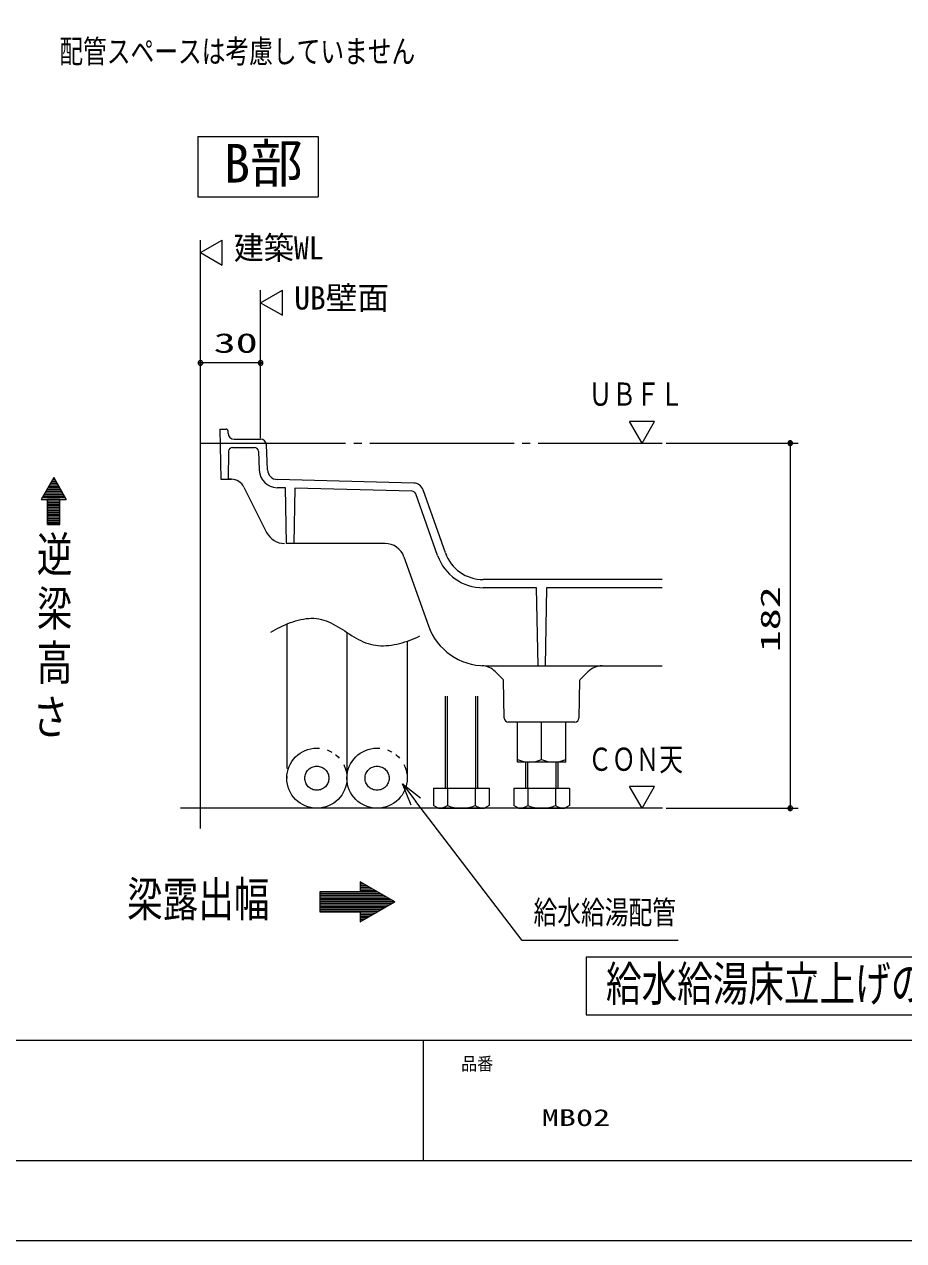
# Model space of a CAD drawing. Units: millimetres on the paper, with parts at other scales. Extents: x -305 to 305, y -152 to 152.
# Drawn here: x -120.7 to -11.2, y -148.5 to 3.1 of the extents above; entities that cross this region are included whole.
import ezdxf
from ezdxf.enums import TextEntityAlignment as Align

# ---------------------------------------------------------------- set-up
doc = ezdxf.new("R2010")
doc.units = ezdxf.units.MM
doc.linetypes.add('LONG_CHAIN', pattern=[21, 18, -1, 1, -1])
doc.linetypes.add('LONG_DOUBLE_CHAIN', pattern=[21.8, 18, -1, 0.6, -0.6, 0.6, -1])
for name, color, linetype, lineweight in [('0-1_RV', 7, 'Continuous', 9), ('0-2_0', 7, 'Continuous', 9), ('0-3_S1', 7, 'Continuous', 9), ('0-4_1図面枠', 7, 'Continuous', 9), ('0-5_図面枠', 3, 'Continuous', 9), ('0-6_DEFPOINTS', 7, 'Continuous', 9)]:
    doc.layers.add(name, color=color, linetype=linetype, lineweight=lineweight)
doc.styles.add('ＭＳ ゴシック', font='')
doc.styles.get('ＭＳ ゴシック').set_extended_font_data('MS Gothic')

# ---------------------------------------------------------------- blocks, each defined once
blk = doc.blocks.new('_DOTSMALL')
at = {"layer": '0-2_0'}
for p, q in [((0.0746, 0.1), (-0.0746, 0.1)), ((0.1223, -0.0248), (-0.1223, -0.0248))]:
    blk.add_line(p, q, dxfattribs=at)
for points in [[(0.125, 0), (0.124, 0.0157), (0.1211, 0.0311), (0.1162, 0.046), (0.1095, 0.0602), (0.1011, 0.0735), (0.0911, 0.0856), (0.0797, 0.0963), (0.067, 0.1055), (0.0532, 0.1131), (0.0386, 0.1189), (0.0234, 0.1228), (0.0078, 0.1248), (-0.0078, 0.1248), (-0.0234, 0.1228), (-0.0386, 0.1189), (-0.0532, 0.1131), (-0.067, 0.1055), (-0.0797, 0.0963), (-0.0911, 0.0856), (-0.1011, 0.0735), (-0.1095, 0.0602), (-0.1162, 0.046), (-0.1211, 0.0311), (-0.124, 0.0157), (-0.125, 0), (0, 0)], [(-0.125, 0), (-0.124, -0.0157), (-0.1211, -0.0311), (-0.1162, -0.046), (-0.1095, -0.0602), (-0.1011, -0.0735), (-0.0911, -0.0856), (-0.0797, -0.0963), (-0.067, -0.1055), (-0.0532, -0.1131), (-0.0386, -0.1189), (-0.0234, -0.1228), (-0.0078, -0.1248), (0.0078, -0.1248), (0.0234, -0.1228), (0.0386, -0.1189), (0.0532, -0.1131), (0.067, -0.1055), (0.0797, -0.0963), (0.0911, -0.0856), (0.1011, -0.0735), (0.1095, -0.0602), (0.1162, -0.046), (0.1211, -0.0311), (0.124, -0.0157), (0.125, 0), (0, 0)]]:
    blk.add_lwpolyline(points, close=True, dxfattribs=at)
blk = doc.blocks.new('RECT')
at = {"layer": '0-2_0'}
blk.add_lwpolyline([(-0.5, 0.5), (-0.5, -0.5), (0.5, -0.5), (0.5, 0.5)], close=True, dxfattribs=at)
blk = doc.blocks.new('_OPEN30')
at = {"layer": '0-2_0'}
blk.add_line((0, 0), (-1, 0), dxfattribs=at)
blk.add_lwpolyline([(-1, 0.2679), (0, 0), (-1, -0.2679)], dxfattribs=at)

msp = doc.modelspace()

# ---------------------------------------------------------------- linework, layer by layer
at = {"layer": '0-1_RV'}
for p, q in [((-99.088, -10.906), (-99.088, -18.399)), ((-99.088, -10.906), (-84.088, -10.906)), ((-84.088, -10.906), (-84.088, -18.399)), ((-99.088, -18.399), (-84.088, -18.399)), ((-98.745, -97.113), (-98.745, -23.8)), ((-98.745, -25.363), (-96.039, -23.8)), ((-96.039, -26.925), (-96.039, -23.8)), ((-98.745, -25.363), (-96.039, -26.925)), ((-91.245, -48.481), (-91.245, -30.05)), ((-91.245, -31.613), (-88.539, -30.05)), ((-88.539, -33.175), (-88.539, -30.05)), ((-91.245, -31.613), (-88.539, -33.175)), ((-98.745, -38.613), (-98.745, -37.863)), ((-91.245, -38.613), (-91.245, -37.863)), ((-91.245, -39.113), (-98.745, -39.113)), ((-43.745, -49.113), (-45.307, -46.406)), ((-42.182, -46.406), (-45.307, -46.406)), ((-43.745, -49.113), (-42.182, -46.406)), ((-96.307, -47.363), (-96.198, -53.613)), ((-96.307, -47.363), (-95.553, -47.363)), ((-95.298, -47.876), (-95.303, -47.608)), ((-94.738, -49.638), (-92.017, -49.638)), ((-94.549, -48.613), (-91.275, -48.613)), ((-90.39, -52.448), (-90.526, -49.33)), ((-40.745, -49.113), (-24.283, -49.113)), ((-25.283, -49.113), (-25.283, -94.613)), ((-95.238, -50.129), (-95.298, -53.613)), ((-91.518, -50.116), (-91.414, -52.493)), ((-117.021, -53.41), (-118.584, -56.117)), ((-116.368, -54.542), (-117.674, -54.542)), ((-116.483, -54.342), (-117.559, -54.342)), ((-116.599, -54.142), (-117.443, -54.142)), ((-116.714, -53.942), (-117.328, -53.942)), ((-116.83, -53.742), (-117.212, -53.742)), ((-116.945, -53.542), (-117.097, -53.542)), ((-117.021, -53.41), (-115.459, -56.117)), ((-96.198, -53.613), (-94.872, -53.613)), ((-94.889, -53.613), (-95.298, -53.613)), ((-72.166, -54.09), (-89.174, -53.643)), ((-115.56, -55.942), (-118.482, -55.942)), ((-115.675, -55.742), (-118.367, -55.742)), ((-115.79, -55.542), (-118.252, -55.542)), ((-115.906, -55.342), (-118.136, -55.342)), ((-116.021, -55.142), (-118.021, -55.142)), ((-116.137, -54.942), (-117.905, -54.942)), ((-116.252, -54.742), (-117.79, -54.742)), ((-93.324, -54.58), (-90.498, -60.231)), ((-88.128, -54.696), (-89.201, -54.668)), ((-88.007, -61.613), (-88.128, -54.696)), ((-86.987, -54.726), (-87.107, -61.613)), ((-72.382, -55.11), (-86.987, -54.726)), ((-69.203, -63.124), (-71.924, -55.443)), ((-68.237, -62.782), (-71.021, -54.922)), ((-118.584, -56.117), (-117.802, -56.117)), ((-117.802, -59.242), (-117.802, -56.117)), ((-116.24, -56.142), (-117.802, -56.142)), ((-116.24, -56.342), (-117.802, -56.342)), ((-116.24, -56.542), (-117.802, -56.542)), ((-116.24, -56.742), (-117.802, -56.742)), ((-116.24, -56.942), (-117.802, -56.942)), ((-116.24, -57.142), (-117.802, -57.142)), ((-116.24, -57.342), (-117.802, -57.342)), ((-116.24, -57.542), (-117.802, -57.542)), ((-116.24, -59.242), (-116.24, -56.117)), ((-116.24, -56.117), (-115.459, -56.117)), ((-116.24, -57.742), (-117.802, -57.742)), ((-116.24, -57.942), (-117.802, -57.942)), ((-116.24, -58.142), (-117.802, -58.142)), ((-116.24, -58.342), (-117.802, -58.342)), ((-116.24, -58.542), (-117.802, -58.542)), ((-116.24, -58.742), (-117.802, -58.742)), ((-116.24, -58.942), (-117.802, -58.942)), ((-116.24, -59.142), (-117.802, -59.142)), ((-117.802, -59.242), (-116.24, -59.242)), ((-75.749, -61.613), (-88.007, -61.613)), ((-73.392, -63.278), (-70.35, -71.867)), ((-41.245, -66.113), (-63.524, -66.113)), ((-56.865, -67.138), (-63.524, -67.138)), ((-56.695, -76.863), (-56.865, -67.138)), ((-55.625, -67.138), (-55.795, -76.863)), ((-41.245, -67.138), (-55.625, -67.138)), ((-63.281, -76.863), (-41.245, -76.863)), ((-62.07, -77.54), (-62.029, -77.585)), ((-62.007, -77.583), (-62.026, -77.582)), ((-62.026, -77.582), (-60.99, -78.618)), ((-60.897, -83.371), (-60.98, -78.628)), ((-51.51, -78.628), (-51.593, -83.371)), ((-51.5, -78.618), (-50.477, -77.595)), ((-50.477, -77.595), (-50.495, -77.595)), ((-52.093, -83.863), (-60.397, -83.863)), ((-59.245, -88.863), (-59.245, -83.863)), ((-56.245, -88.523), (-56.245, -83.863)), ((-53.245, -88.863), (-53.245, -83.863)), ((-53.245, -88.863), (-59.245, -88.863)), ((-58.245, -88.863), (-58.245, -92.113)), ((-57.995, -88.863), (-57.995, -92.113)), ((-54.495, -88.863), (-54.495, -92.113)), ((-54.245, -88.863), (-54.245, -92.113)), ((-59.709, -92.113), (-59.709, -94.273)), ((-59.709, -92.113), (-52.781, -92.113)), ((-57.977, -92.113), (-57.977, -94.273)), ((-54.513, -92.113), (-54.513, -94.273)), ((-52.781, -92.113), (-52.781, -94.273)), ((-42.182, -91.906), (-45.307, -91.906)), ((-43.745, -94.613), (-45.307, -91.906)), ((-43.745, -94.613), (-42.182, -91.906)), ((-41.184, -94.613), (-101.245, -94.613)), ((-59.12, -94.613), (-59.709, -94.273)), ((-59.12, -94.613), (-53.37, -94.613)), ((-52.781, -94.273), (-53.37, -94.613)), ((-40.745, -94.613), (-24.283, -94.613)), ((-74.529, -106.282), (-78.859, -103.782)), ((-78.859, -103.782), (-78.859, -105.032)), ((-78.686, -103.882), (-78.859, -103.882)), ((-78.34, -104.082), (-78.859, -104.082)), ((-77.993, -104.282), (-78.859, -104.282)), ((-77.647, -104.482), (-78.859, -104.482)), ((-83.859, -105.032), (-83.859, -107.532)), ((-83.859, -105.032), (-78.859, -105.032)), ((-76.608, -105.082), (-83.859, -105.082)), ((-76.261, -105.282), (-83.859, -105.282)), ((-75.915, -105.482), (-83.859, -105.482)), ((-75.568, -105.682), (-83.859, -105.682)), ((-75.222, -105.882), (-83.859, -105.882)), ((-74.876, -106.082), (-83.859, -106.082)), ((-77.3, -104.682), (-78.859, -104.682)), ((-76.954, -104.882), (-78.859, -104.882)), ((-74.529, -106.282), (-83.859, -106.282)), ((-74.876, -106.482), (-83.859, -106.482)), ((-75.222, -106.682), (-83.859, -106.682)), ((-75.568, -106.882), (-83.859, -106.882)), ((-75.915, -107.082), (-83.859, -107.082)), ((-76.261, -107.282), (-83.859, -107.282)), ((-76.608, -107.482), (-83.859, -107.482)), ((-83.859, -107.532), (-78.859, -107.532)), ((-74.529, -106.282), (-78.859, -108.782)), ((-78.859, -107.532), (-78.859, -108.782)), ((-76.954, -107.682), (-78.859, -107.682)), ((-77.3, -107.882), (-78.859, -107.882)), ((-77.647, -108.082), (-78.859, -108.082)), ((-77.993, -108.282), (-78.859, -108.282)), ((-78.34, -108.482), (-78.859, -108.482)), ((-78.686, -108.682), (-78.859, -108.682))]:
    msp.add_line(p, q, dxfattribs=at)
at = {"layer": '0-1_RV', "linetype": 'LONG_CHAIN'}
msp.add_line((-98.658, -49.113), (-41.245, -49.113), dxfattribs=at)
at = {"layer": '0-1_RV', "linetype": 'LONG_DOUBLE_CHAIN'}
for p, q in [((-87.995, -71.663), (-87.995, -90.863)), ((-80.495, -72.676), (-80.495, -90.863)), ((-72.995, -73.805), (-72.995, -90.863)), ((-68.245, -80.644), (-68.245, -92.113)), ((-67.995, -80.644), (-67.995, -92.113)), ((-64.495, -80.644), (-64.495, -92.113)), ((-64.245, -80.644), (-64.245, -92.113)), ((-69.709, -92.113), (-62.781, -92.113)), ((-69.709, -92.113), (-69.709, -94.273)), ((-67.977, -92.113), (-67.977, -94.273)), ((-64.513, -92.113), (-64.513, -94.273)), ((-62.781, -92.113), (-62.781, -94.273)), ((-69.12, -94.613), (-69.709, -94.273)), ((-69.12, -94.613), (-63.37, -94.613)), ((-62.781, -94.273), (-63.37, -94.613))]:
    msp.add_line(p, q, dxfattribs=at)
at = {"layer": '0-1_RV'}
for points in [[(-117.802, -59.242), (-116.24, -59.242), (-116.24, -56.117), (-115.459, -56.117), (-117.021, -53.41), (-118.584, -56.117), (-117.802, -56.117)], [(-83.859, -105.032), (-83.859, -107.532), (-78.859, -107.532), (-78.859, -108.782), (-74.529, -106.282), (-78.859, -103.782), (-78.859, -105.032)]]:
    msp.add_lwpolyline(points, close=True, dxfattribs=at)
at = {"layer": '0-1_RV', "linetype": 'LONG_DOUBLE_CHAIN'}
for points in [[(-89.97, -72.68), (-89.687, -72.513), (-89.396, -72.348), (-89.099, -72.187), (-88.795, -72.032), (-88.486, -71.882), (-88.173, -71.74), (-87.856, -71.606), (-87.535, -71.48), (-87.212, -71.365), (-86.887, -71.262), (-86.561, -71.17), (-86.234, -71.092), (-85.907, -71.028), (-85.581, -70.979), (-85.256, -70.947), (-84.934, -70.932), (-84.614, -70.936), (-84.297, -70.959), (-83.985, -71.003), (-83.678, -71.068), (-83.375, -71.153), (-83.076, -71.256), (-82.781, -71.376), (-82.489, -71.511), (-82.199, -71.658), (-81.912, -71.816), (-81.627, -71.983), (-81.343, -72.156), (-81.059, -72.335), (-80.776, -72.517), (-80.493, -72.7), (-80.209, -72.882), (-79.924, -73.062), (-79.637, -73.237), (-79.349, -73.405), (-79.058, -73.565), (-78.763, -73.715), (-78.466, -73.853), (-78.164, -73.976)], [(-78.164, -73.976), (-77.858, -74.084), (-77.547, -74.173), (-77.231, -74.244), (-76.911, -74.297), (-76.587, -74.332), (-76.26, -74.35), (-75.931, -74.353), (-75.599, -74.34), (-75.267, -74.313), (-74.934, -74.273), (-74.601, -74.219), (-74.269, -74.154), (-73.938, -74.076), (-73.609, -73.989), (-73.283, -73.891), (-72.96, -73.784), (-72.641, -73.669), (-72.327, -73.547), (-72.017, -73.417), (-71.714, -73.281), (-71.417, -73.14)]]:
    msp.add_lwpolyline(points, dxfattribs=at)
at = {"layer": '0-1_RV'}
msp.add_lwpolyline([(-39.253, -111.092), (-58.673, -111.092), (-71.907, -93.763)], dxfattribs=at)
at = {"layer": '0-1_RV', "linetype": 'LONG_DOUBLE_CHAIN'}
for centre, radius in [((-84.245, -90.863), 3.75), ((-76.745, -90.863), 3.75), ((-84.245, -90.863), 1.5), ((-76.745, -90.863), 1.5)]:
    msp.add_circle(centre, radius, dxfattribs=at)
at = {"layer": '0-1_RV'}
for centre, radius, start, end in [((-95.553, -47.613), 0.25, 1, 90), ((-94.549, -47.863), 0.75, 181, 270), ((-94.738, -50.138), 0.5, 90, 179), ((-92.017, -50.138), 0.5, 2.5, 90), ((-91.275, -49.363), 0.75, 2.5, 90), ((-89.141, -52.394), 2.275, 182.5, 268.49507), ((-89.141, -52.394), 1.25, 182.5, 268.49507), ((-94.889, -55.363), 1.75, 26.56505, 90), ((-72.199, -55.34), 1.25, 19.50245, 88.49507), ((-72.395, -55.61), 0.5, 19.50245, 88.49507), ((-88.262, -59.113), 2.5, 206.56505, 270), ((-75.749, -64.113), 2.5, 19.50245, 90), ((-63.524, -61.113), 6.025, 199.50245, 270), ((-63.524, -61.113), 5, 199.50245, 270), ((-63.281, -69.363), 7.5, 199.50245, 270), ((-63.794, -79.35), 2.5, 45, 87.06013), ((-48.709, -79.363), 2.5, 90, 134.9999), ((-60.397, -83.363), 0.5, 181, 270), ((-52.093, -83.363), 0.5, 270, 359), ((-57.745, -85.385), 3.478, 244.44919, 295.55081), ((-54.745, -85.385), 3.478, 244.44919, 295.55081), ((-59.167, -92.363), 2.25, 271.20516, 301.93849), ((-56.245, -90.032), 4.58, 247.78118, 292.2178), ((-53.323, -92.363), 2.25, 238.06151, 268.79484)]:
    msp.add_arc(centre, radius, start, end, dxfattribs=at)
at = {"layer": '0-1_RV', "linetype": 'LONG_DOUBLE_CHAIN'}
for centre, radius, start, end in [((-69.167, -92.363), 2.25, 271.20516, 301.93849), ((-66.245, -90.032), 4.58, 247.78118, 292.2178), ((-63.323, -92.363), 2.25, 238.06151, 268.79484)]:
    msp.add_arc(centre, radius, start, end, dxfattribs=at)
at = {"layer": '0-2_0'}
msp.add_line((-71.017, -123.498), (-71.017, -138.498), dxfattribs=at)
at = {"layer": '0-3_S1'}
msp.add_arc((-22.119, -115.314), 0.25, 180.00001, 264.10963, dxfattribs=at)
at = {"layer": '0-5_図面枠'}
msp.add_line((-291.017, -123.498), (108.983, -123.498), dxfattribs=at)
msp.add_lwpolyline([(-291.017, -138.498), (108.983, -138.498), (108.983, 138.502), (-291.017, 138.502)], close=True, dxfattribs=at)
at = {"layer": '0-6_DEFPOINTS'}
msp.add_line((118.983, -148.498), (-301.017, -148.498), dxfattribs=at)

# ---------------------------------------------------------------- block references
at = {"layer": '0-1_RV'}
for name, p, xscale, yscale, rotation in [('_DOTSMALL', (-98.745, -39.113), 2.32, 2.32, 180), ('_DOTSMALL', (-25.283, -49.113), 2.32, 2.32, 90), ('_OPEN30', (-73.588, -91.561), 2.77, 2.77, 127.36667), ('_DOTSMALL', (-25.283, -94.613), 2.32, 2.32, 270)]:
    msp.add_blockref(name, p, dxfattribs=dict(at, xscale=xscale, yscale=yscale, rotation=rotation))
for name, p, xscale, yscale in [('_DOTSMALL', (-91.245, -39.113), 2.32, 2.32), ('RECT', (-5.757, -116.77), 89.85288, 7.208827)]:
    msp.add_blockref(name, p, dxfattribs=dict(at, xscale=xscale, yscale=yscale))

# ---------------------------------------------------------------- texts
at = {"layer": '0-1_RV', "style": 'ＭＳ ゴシック'}
for s, height, width, p in [('配管スペースは考慮していません', 2.889, 0.75, (-116.318, -2.601)), ('建築WL', 2.889, 0.95, (-94.594, -27.077)), ('30', 2.441, 1.65, (-97.09, -38.583)), ('ＵＢＦＬ', 2.889, 0.75, (-50.398, -45.314)), ('逆', 4.333, 0.75, (-119.12, -66.445)), ('梁', 4.333, 0.75, (-119.12, -73.189)), ('高', 4.333, 0.75, (-119.12, -79.945)), ('さ', 4.333, 0.75, (-119.645, -86.698)), ('ＣＯＮ天', 2.889, 0.75, (-50.454, -90.814)), ('梁露出幅', 4.333, 0.75, (-107.874, -109.411)), ('給水給湯配管', 2.889, 0.75, (-57.253, -109.899)), ('給水給湯床立上げの場合は逆梁対応不可能', 4.333, 0.75, (-48.23, -119.939))]:
    msp.add_text(s, height=height, dxfattribs=dict(at, width=width)).set_placement(p, align=Align.BOTTOM_LEFT)
for s, height, p in [('B部', 4.811, (-95.831, -18.078)), ('UB壁面', 2.889, (-87.062, -33.325))]:
    msp.add_text(s, height=height, dxfattribs=at).set_placement(p, align=Align.BOTTOM_LEFT)
at = {"layer": '0-1_RV', "style": 'ＭＳ ゴシック', "width": 1.65}
msp.add_text('182', height=2.441, rotation=90, dxfattribs=at).set_placement((-25.813, -75.165), align=Align.BOTTOM_LEFT)
at = {"layer": '0-4_1図面枠', "style": 'ＭＳ ゴシック'}
for s, height, width, p in [('品番', 1.628, 0.9, (-66.276, -127.759)), ('MB02', 2.092, 1.5, (-56.239, -134.834))]:
    msp.add_text(s, height=height, dxfattribs=dict(at, width=width)).set_placement(p, align=Align.BOTTOM_LEFT)

doc.saveas('drawing.dxf')
